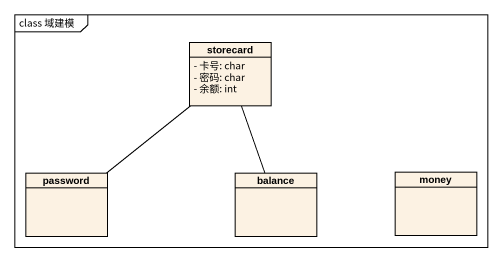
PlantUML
@startuml
mainframe class 域建模
hide circle
hide empty members
skinparam classAttributeIconSize 0
class storecard {
  - 卡号: char
  - 密码: char
  - 余额: int
}
class password
class balance
class money
storecard -- balance
password -up- storecard
@enduml
